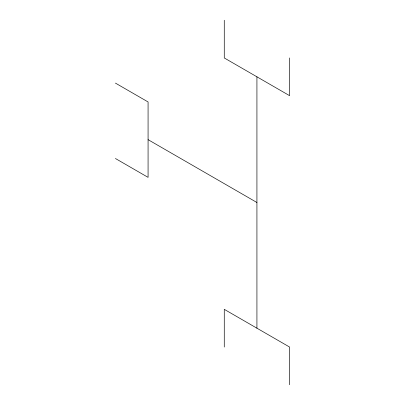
<?xml version="1.0" encoding="UTF-8"?>
<svg xmlns="http://www.w3.org/2000/svg" width="405" height="405" viewBox="0 0 405 405"><rect width="100%" height="100%" fill="white"/><g stroke="black" fill="none" stroke-linecap="round" stroke-linejoin="round"><path stroke-width="0.61" d="M115.42 83.096L148.073 101.949L148.073 177.36L115.42 158.507M148.073 139.654L256.927 202.5M289.58 57.956L289.58 95.666L224.269 57.956L224.269 20.25M289.58 384.75L289.58 347.044L224.269 309.334L224.269 347.044M256.927 76.808L256.927 328.192"/></g></svg>
